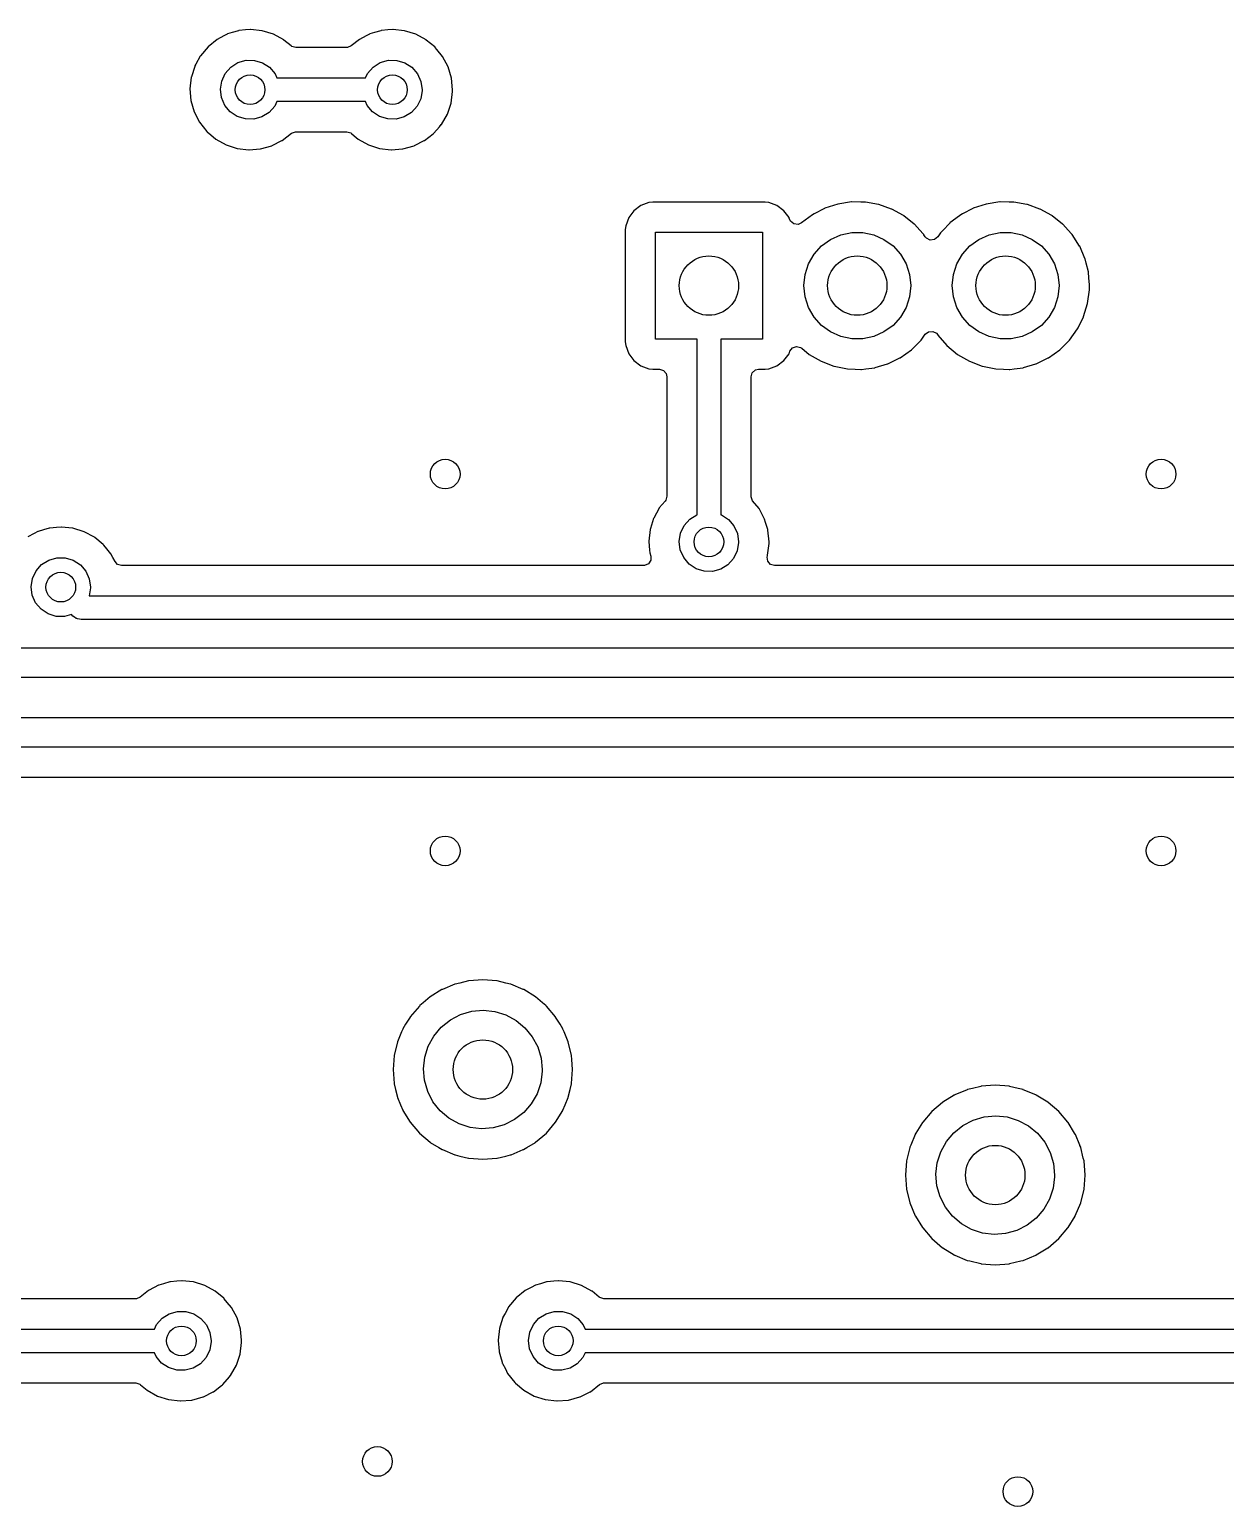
# Model space of a CAD drawing. Extents: x 41 to 172, y -238 to -26.
# Drawn here: x 92.69 to 112.84, y -112.01 to -87.12 of the extents above; entities that cross this region are included whole.
import ezdxf

# ---------------------------------------------------------------- set-up
doc = ezdxf.new("R2010")
doc.units = 0
doc.layers.add('BLACK', color=7, linetype='CONTINUOUS')

msp = doc.modelspace()

# ---------------------------------------------------------------- linework, layer by layer
at = {"layer": 'BLACK', "linetype": 'CONTINUOUS'}
for p, q in [((95.8526, -87.29), (95.6985, -87.414)), ((95.9628, -87.2324), (95.8526, -87.29)), ((96.0224, -87.2013), (95.9628, -87.2324)), ((96.0279, -87.1984), (96.0224, -87.2013)), ((96.0224, -87.2013), (96.0224, -87.2013)), ((96.1066, -87.1752), (96.0279, -87.1984)), ((96.2117, -87.1443), (96.1066, -87.1752)), ((96.2176, -87.1426), (96.2117, -87.1443)), ((96.2117, -87.1443), (96.2117, -87.1443)), ((96.2237, -87.142), (96.2176, -87.1426)), ((96.3321, -87.1322), (96.2237, -87.142)), ((96.2237, -87.142), (96.2237, -87.142)), ((96.4146, -87.1246), (96.3321, -87.1322)), ((96.4207, -87.1253), (96.4146, -87.1246)), ((96.6051, -87.1447), (96.4207, -87.1253)), ((96.4207, -87.1253), (96.4207, -87.1253)), ((96.6113, -87.1453), (96.6051, -87.1447)), ((96.6051, -87.1447), (96.6051, -87.1447)), ((96.8002, -87.2038), (96.6113, -87.1453)), ((96.9742, -87.2979), (96.8002, -87.2038)), ((96.9789, -87.3018), (96.9742, -87.2979)), ((97.0983, -87.4006), (96.9789, -87.3018)), ((96.9789, -87.3018), (96.9789, -87.3018)), ((98.2511, -87.29), (98.1122, -87.4017)), ((98.3613, -87.2324), (98.2511, -87.29)), ((98.4209, -87.2013), (98.3613, -87.2324)), ((98.4264, -87.1984), (98.4209, -87.2013)), ((98.4209, -87.2013), (98.4209, -87.2013)), ((98.5051, -87.1752), (98.4264, -87.1984)), ((98.6102, -87.1443), (98.5051, -87.1752)), ((98.6161, -87.1426), (98.6102, -87.1443)), ((98.6102, -87.1443), (98.6102, -87.1443)), ((98.6222, -87.142), (98.6161, -87.1426)), ((98.6223, -87.142), (98.6222, -87.142)), ((98.7306, -87.1322), (98.6223, -87.142)), ((98.8131, -87.1246), (98.7306, -87.1322)), ((98.8192, -87.1253), (98.8131, -87.1246)), ((99.0036, -87.1447), (98.8192, -87.1253)), ((98.8192, -87.1253), (98.8192, -87.1253)), ((99.0098, -87.1453), (99.0036, -87.1447)), ((99.0036, -87.1447), (99.0036, -87.1447)), ((99.1987, -87.2038), (99.0098, -87.1453)), ((99.3727, -87.2979), (99.1987, -87.2038)), ((99.3774, -87.3018), (99.3727, -87.2979)), ((99.5187, -87.4187), (99.3774, -87.3018)), ((99.3774, -87.3018), (99.3774, -87.3018)), ((95.5684, -87.5709), (95.494, -87.7061)), ((95.5713, -87.5655), (95.5684, -87.5709)), ((95.5684, -87.5709), (95.5684, -87.5709)), ((95.6985, -87.414), (95.5713, -87.5655)), ((97.1105, -87.4095), (97.0983, -87.4006)), ((97.1786, -87.4295), (97.1105, -87.4095)), ((98.0333, -87.4295), (97.1786, -87.4295)), ((98.0466, -87.4288), (98.0333, -87.4295)), ((98.1122, -87.4017), (98.0466, -87.4288)), ((99.5251, -87.4239), (99.5187, -87.4187)), ((99.529, -87.4287), (99.5251, -87.4239)), ((99.5556, -87.4614), (99.529, -87.4287)), ((99.529, -87.4287), (99.529, -87.4287)), ((99.6501, -87.5772), (99.5556, -87.4614)), ((99.7429, -87.7518), (99.6501, -87.5772)), ((95.4742, -87.7447), (95.4181, -87.9214)), ((95.4761, -87.7388), (95.4742, -87.7447)), ((95.4742, -87.7447), (95.4742, -87.7447)), ((95.494, -87.7061), (95.4761, -87.7388)), ((95.9896, -87.8635), (96.0834, -87.7572)), ((96.0834, -87.7572), (96.2033, -87.6816)), ((96.2033, -87.6816), (96.3396, -87.6426)), ((96.3396, -87.6426), (96.4814, -87.6435)), ((96.4814, -87.6435), (96.6172, -87.6841)), ((96.6172, -87.6841), (96.7362, -87.7612)), ((96.7362, -87.7612), (96.8287, -87.8686)), ((98.3881, -87.8635), (98.4819, -87.7572)), ((98.4819, -87.7572), (98.6018, -87.6816)), ((98.6018, -87.6816), (98.7381, -87.6426)), ((98.7381, -87.6426), (98.8799, -87.6435)), ((98.8799, -87.6435), (99.0157, -87.6841)), ((99.0157, -87.6841), (99.1347, -87.7612)), ((99.1347, -87.7612), (99.2272, -87.8686)), ((99.8001, -87.9412), (99.7429, -87.7518)), ((95.4163, -87.9273), (95.3942, -88.1239)), ((95.4181, -87.9214), (95.4163, -87.9273)), ((95.9075, -88.1319), (95.9293, -87.9918)), ((95.9293, -87.9918), (95.9896, -87.8635)), ((96.8287, -87.8686), (96.8603, -87.938)), ((96.8603, -87.938), (98.3531, -87.938)), ((98.3531, -87.938), (98.3881, -87.8635)), ((99.2272, -87.8686), (99.2859, -87.9977)), ((99.2859, -87.9977), (99.306, -88.138)), ((99.8194, -88.138), (99.8001, -87.9412)), ((95.3942, -88.1239), (95.4108, -88.3209)), ((95.4108, -88.3209), (95.4653, -88.511)), ((95.9259, -88.2725), (95.9075, -88.1319)), ((95.983, -88.4022), (95.9259, -88.2725)), ((96.8606, -88.338), (96.822, -88.4176)), ((98.3533, -88.338), (96.8606, -88.338)), ((98.3815, -88.4022), (98.3533, -88.338)), ((99.2823, -88.29), (99.2205, -88.4176)), ((99.3059, -88.1502), (99.2823, -88.29)), ((99.306, -88.138), (99.3059, -88.1502)), ((99.7942, -88.3625), (99.819, -88.1663)), ((99.819, -88.1663), (99.8192, -88.1518)), ((99.8192, -88.1518), (99.8193, -88.1415)), ((99.8193, -88.1415), (99.8194, -88.138)), ((99.8193, -88.1415), (99.8193, -88.1415)), ((95.4653, -88.511), (95.5557, -88.687)), ((96.0742, -88.5107), (95.983, -88.4022)), ((96.1922, -88.5893), (96.0742, -88.5107)), ((96.3276, -88.6316), (96.1922, -88.5893)), ((96.7269, -88.5227), (96.6061, -88.5969)), ((96.822, -88.4176), (96.7269, -88.5227)), ((98.4727, -88.5107), (98.3815, -88.4022)), ((98.5907, -88.5893), (98.4727, -88.5107)), ((98.7261, -88.6316), (98.5907, -88.5893)), ((99.1254, -88.5227), (99.0046, -88.5969)), ((99.2205, -88.4176), (99.1254, -88.5227)), ((99.6341, -88.7221), (99.7318, -88.5502)), ((99.7318, -88.5502), (99.7942, -88.3625)), ((95.5557, -88.687), (95.6785, -88.842)), ((96.4693, -88.6342), (96.3276, -88.6316)), ((96.6061, -88.5969), (96.4693, -88.6342)), ((98.8678, -88.6342), (98.7261, -88.6316)), ((99.0046, -88.5969), (98.8678, -88.6342)), ((99.5048, -88.8719), (99.5985, -88.7634)), ((99.5985, -88.7634), (99.63, -88.7268)), ((99.63, -88.7268), (99.6341, -88.7221)), ((99.63, -88.7268), (99.63, -88.7268)), ((95.6785, -88.842), (95.6832, -88.8459)), ((95.6832, -88.8459), (95.6832, -88.8459)), ((95.6832, -88.8459), (95.7478, -88.9009)), ((95.7478, -88.9009), (95.8291, -88.9701)), ((95.8291, -88.9701), (96.0018, -89.0666)), ((96.0018, -89.0666), (96.1899, -89.1277)), ((96.5835, -89.136), (96.774, -89.0828)), ((96.774, -89.0828), (96.7795, -89.08)), ((96.7795, -89.08), (96.945, -88.9964)), ((96.7795, -89.08), (96.7795, -89.08)), ((96.945, -88.9964), (96.9505, -88.9936)), ((96.945, -88.9964), (96.945, -88.9964)), ((96.9505, -88.9936), (97.1046, -88.8732)), ((97.1046, -88.8732), (97.1706, -88.847)), ((97.1706, -88.847), (97.1822, -88.8465)), ((97.1822, -88.8465), (98.036, -88.8465)), ((98.036, -88.8465), (98.1041, -88.8665)), ((98.1041, -88.8665), (98.1177, -88.8765)), ((98.1177, -88.8765), (98.1618, -88.9141)), ((98.1618, -88.9141), (98.2276, -88.9701)), ((98.2276, -88.9701), (98.4003, -89.0666)), ((98.4003, -89.0666), (98.5884, -89.1277)), ((98.982, -89.136), (99.1725, -89.0828)), ((99.1725, -89.0828), (99.178, -89.08)), ((99.178, -89.08), (99.3435, -88.9964)), ((99.178, -89.08), (99.178, -89.08)), ((99.3435, -88.9964), (99.349, -88.9936)), ((99.3435, -88.9964), (99.3435, -88.9964)), ((99.349, -88.9936), (99.4921, -88.8818)), ((99.4921, -88.8818), (99.5, -88.8757)), ((99.5, -88.8757), (99.5048, -88.8719)), ((96.1899, -89.1277), (96.3863, -89.1512)), ((96.3863, -89.1512), (96.3924, -89.1507)), ((96.3924, -89.1507), (96.5773, -89.1365)), ((96.3924, -89.1507), (96.3924, -89.1507)), ((96.5773, -89.1365), (96.5835, -89.136)), ((96.5773, -89.1365), (96.5773, -89.1365)), ((98.5884, -89.1277), (98.7848, -89.1512)), ((98.7848, -89.1512), (98.7909, -89.1507)), ((98.7909, -89.1507), (98.9758, -89.1365)), ((98.7909, -89.1507), (98.7909, -89.1507)), ((98.9758, -89.1365), (98.982, -89.136)), ((98.9758, -89.1365), (98.9758, -89.1365)), ((103.13, -90.0383), (102.993, -90.0894)), ((103.192, -90.0315), (103.13, -90.0383)), ((105.088, -90.0315), (103.192, -90.0315)), ((105.15, -90.0383), (105.088, -90.0315)), ((105.287, -90.0894), (105.15, -90.0383)), ((106.312, -90.0652), (106.092, -90.1371)), ((106.541, -90.0301), (106.312, -90.0652)), ((106.547, -90.0302), (106.541, -90.0301)), ((106.7, -90.0321), (106.547, -90.0302)), ((106.547, -90.0302), (106.547, -90.0302)), ((106.773, -90.0329), (106.7, -90.0321)), ((106.778, -90.0339), (106.773, -90.0329)), ((106.996, -90.0727), (106.778, -90.0339)), ((106.778, -90.0339), (106.778, -90.0339)), ((107.001, -90.0736), (106.996, -90.0727)), ((106.996, -90.0727), (106.996, -90.0727)), ((107.006, -90.0753), (107.001, -90.0736)), ((107.214, -90.1491), (107.006, -90.0753)), ((107.006, -90.0753), (107.006, -90.0753)), ((108.812, -90.0652), (108.592, -90.1371)), ((109.041, -90.0301), (108.812, -90.0652)), ((109.047, -90.0302), (109.041, -90.0301)), ((109.2, -90.0321), (109.047, -90.0302)), ((109.047, -90.0302), (109.047, -90.0302)), ((109.273, -90.0329), (109.2, -90.0321)), ((109.278, -90.0339), (109.273, -90.0329)), ((109.496, -90.0727), (109.278, -90.0339)), ((109.278, -90.0339), (109.278, -90.0339)), ((109.501, -90.0736), (109.496, -90.0727)), ((109.496, -90.0727), (109.496, -90.0727)), ((109.506, -90.0753), (109.501, -90.0736)), ((109.714, -90.1491), (109.506, -90.0753)), ((109.506, -90.0753), (109.506, -90.0753)), ((102.789, -90.2933), (102.738, -90.4297)), ((102.877, -90.1767), (102.789, -90.2933)), ((102.993, -90.0894), (102.877, -90.1767)), ((105.403, -90.1767), (105.287, -90.0894)), ((105.491, -90.2933), (105.403, -90.1767)), ((105.494, -90.3017), (105.491, -90.2933)), ((105.504, -90.3299), (105.494, -90.3017)), ((105.494, -90.3017), (105.494, -90.3017)), ((105.517, -90.355), (105.504, -90.3299)), ((105.883, -90.2472), (105.702, -90.3831)), ((105.887, -90.2441), (105.883, -90.2472)), ((105.883, -90.2472), (105.883, -90.2472)), ((105.914, -90.2298), (105.887, -90.2441)), ((106.088, -90.1395), (105.914, -90.2298)), ((106.092, -90.1371), (106.088, -90.1395)), ((106.088, -90.1395), (106.088, -90.1395)), ((107.214, -90.1492), (107.214, -90.1491)), ((107.219, -90.1509), (107.214, -90.1492)), ((107.224, -90.1534), (107.219, -90.1509)), ((107.418, -90.2603), (107.224, -90.1534)), ((107.224, -90.1534), (107.224, -90.1534)), ((107.422, -90.2628), (107.418, -90.2603)), ((107.418, -90.2603), (107.418, -90.2603)), ((107.426, -90.266), (107.422, -90.2628)), ((107.6, -90.4032), (107.426, -90.266)), ((107.426, -90.266), (107.426, -90.266)), ((108.383, -90.2472), (108.239, -90.355)), ((108.387, -90.2441), (108.383, -90.2472)), ((108.383, -90.2472), (108.383, -90.2472)), ((108.414, -90.2298), (108.387, -90.2441)), ((108.588, -90.1395), (108.414, -90.2298)), ((108.592, -90.1371), (108.588, -90.1395)), ((108.588, -90.1395), (108.588, -90.1395)), ((109.714, -90.1492), (109.714, -90.1491)), ((109.719, -90.1509), (109.714, -90.1492)), ((109.724, -90.1534), (109.719, -90.1509)), ((109.918, -90.2603), (109.724, -90.1534)), ((109.724, -90.1534), (109.724, -90.1534)), ((109.922, -90.2628), (109.918, -90.2603)), ((109.918, -90.2603), (109.918, -90.2603)), ((109.926, -90.266), (109.922, -90.2628)), ((110.1, -90.4032), (109.926, -90.266)), ((109.926, -90.266), (109.926, -90.266)), ((102.738, -90.4297), (102.731, -90.4919)), ((102.731, -90.4919), (102.731, -92.3881)), ((103.24, -92.34), (103.24, -90.54)), ((103.24, -90.54), (105.04, -90.54)), ((105.04, -90.54), (105.04, -92.34)), ((105.571, -90.4009), (105.517, -90.355)), ((105.642, -90.4101), (105.571, -90.4009)), ((105.701, -90.3822), (105.642, -90.4101)), ((105.702, -90.3831), (105.701, -90.3822)), ((106.362, -90.584), (106.546, -90.5449)), ((106.546, -90.5449), (106.734, -90.5449)), ((106.734, -90.5449), (106.918, -90.584)), ((107.604, -90.4064), (107.6, -90.4032)), ((107.6, -90.4032), (107.6, -90.4032)), ((107.692, -90.5033), (107.604, -90.4064)), ((107.751, -90.5676), (107.692, -90.5033)), ((107.76, -90.5777), (107.751, -90.5676)), ((107.763, -90.582), (107.76, -90.5777)), ((107.785, -90.6166), (107.763, -90.582)), ((107.763, -90.582), (107.763, -90.582)), ((108.042, -90.5506), (107.995, -90.6192)), ((108.082, -90.5087), (108.042, -90.5506)), ((108.198, -90.3869), (108.082, -90.5087)), ((108.202, -90.3831), (108.198, -90.3869)), ((108.239, -90.355), (108.202, -90.3831)), ((108.862, -90.584), (109.046, -90.5449)), ((109.046, -90.5449), (109.234, -90.5449)), ((109.234, -90.5449), (109.418, -90.584)), ((110.104, -90.4064), (110.1, -90.4032)), ((110.1, -90.4032), (110.1, -90.4032)), ((110.192, -90.5033), (110.104, -90.4064)), ((110.251, -90.5676), (110.192, -90.5033)), ((110.26, -90.5777), (110.251, -90.5676)), ((110.386, -90.7721), (110.26, -90.5777)), ((105.912, -90.911), (106.038, -90.7712)), ((106.038, -90.7712), (106.19, -90.6606)), ((106.19, -90.6606), (106.362, -90.584)), ((106.918, -90.584), (107.09, -90.6606)), ((107.09, -90.6606), (107.242, -90.7712)), ((107.242, -90.7712), (107.368, -90.911)), ((107.806, -90.6411), (107.785, -90.6166)), ((107.869, -90.6723), (107.806, -90.6411)), ((107.94, -90.6642), (107.869, -90.6723)), ((107.995, -90.6192), (107.94, -90.6642)), ((108.412, -90.911), (108.538, -90.7712)), ((108.538, -90.7712), (108.69, -90.6606)), ((108.69, -90.6606), (108.862, -90.584)), ((109.418, -90.584), (109.59, -90.6606)), ((109.59, -90.6606), (109.742, -90.7712)), ((109.742, -90.7712), (109.868, -90.911)), ((110.388, -90.7769), (110.386, -90.7721)), ((110.476, -90.9798), (110.388, -90.7769)), ((110.388, -90.7769), (110.388, -90.7769)), ((105.76, -91.2529), (105.818, -91.0739)), ((105.818, -91.0739), (105.912, -90.911)), ((107.368, -90.911), (107.462, -91.0739)), ((107.462, -91.0739), (107.52, -91.2529)), ((108.26, -91.2529), (108.318, -91.0739)), ((108.318, -91.0739), (108.412, -90.911)), ((109.868, -90.911), (109.962, -91.0739)), ((109.962, -91.0739), (110.02, -91.2529)), ((110.478, -90.9845), (110.476, -90.9798)), ((110.479, -90.9895), (110.478, -90.9845)), ((110.497, -91.0597), (110.479, -90.9895)), ((110.479, -90.9895), (110.479, -90.9895)), ((110.534, -91.2092), (110.497, -91.0597)), ((105.74, -91.44), (105.76, -91.2529)), ((107.52, -91.2529), (107.54, -91.44)), ((108.24, -91.44), (108.26, -91.2529)), ((110.02, -91.2529), (110.04, -91.44)), ((110.535, -91.2143), (110.534, -91.2092)), ((110.543, -91.3094), (110.535, -91.2143)), ((110.535, -91.2143), (110.535, -91.2143)), ((110.552, -91.4259), (110.543, -91.3094)), ((105.76, -91.6271), (105.74, -91.44)), ((107.54, -91.44), (107.52, -91.6271)), ((108.26, -91.6271), (108.24, -91.44)), ((110.04, -91.44), (110.02, -91.6271)), ((110.521, -91.7387), (110.552, -91.509)), ((110.553, -91.44), (110.552, -91.4259)), ((110.552, -91.4881), (110.553, -91.4434)), ((110.552, -91.509), (110.552, -91.4881)), ((110.553, -91.4434), (110.553, -91.44)), ((110.553, -91.4434), (110.553, -91.4434)), ((105.818, -91.8061), (105.76, -91.6271)), ((105.912, -91.969), (105.818, -91.8061)), ((107.462, -91.8061), (107.368, -91.969)), ((107.52, -91.6271), (107.462, -91.8061)), ((108.318, -91.8061), (108.26, -91.6271)), ((108.412, -91.969), (108.318, -91.8061)), ((109.962, -91.8061), (109.868, -91.969)), ((110.02, -91.6271), (109.962, -91.8061)), ((110.454, -91.9603), (110.521, -91.7387)), ((106.038, -92.1088), (105.912, -91.969)), ((107.368, -91.969), (107.242, -92.1088)), ((108.538, -92.1088), (108.412, -91.969)), ((109.868, -91.969), (109.742, -92.1088)), ((110.361, -92.1485), (110.452, -91.9649)), ((110.452, -91.9649), (110.454, -91.9603)), ((110.452, -91.9649), (110.452, -91.9649)), ((106.19, -92.2194), (106.038, -92.1088)), ((106.362, -92.296), (106.19, -92.2194)), ((106.546, -92.3351), (106.362, -92.296)), ((106.918, -92.296), (106.734, -92.3351)), ((107.09, -92.2194), (106.918, -92.296)), ((107.242, -92.1088), (107.09, -92.2194)), ((107.716, -92.356), (107.785, -92.2599)), ((107.785, -92.2599), (107.841, -92.2162)), ((107.841, -92.2162), (107.912, -92.2098)), ((107.912, -92.2098), (107.975, -92.2426)), ((107.975, -92.2426), (107.995, -92.2676)), ((107.995, -92.2676), (107.997, -92.2703)), ((107.997, -92.2703), (107.997, -92.2703)), ((107.997, -92.2703), (108, -92.2747)), ((108, -92.2747), (108.151, -92.4498)), ((108.69, -92.2194), (108.538, -92.1088)), ((108.862, -92.296), (108.69, -92.2194)), ((109.046, -92.3351), (108.862, -92.296)), ((109.418, -92.296), (109.234, -92.3351)), ((109.59, -92.2194), (109.418, -92.296)), ((109.742, -92.1088), (109.59, -92.2194)), ((110.216, -92.356), (110.351, -92.1679)), ((110.351, -92.1679), (110.361, -92.1485)), ((102.731, -92.3881), (102.738, -92.4503)), ((102.738, -92.4503), (102.789, -92.5867)), ((103.94, -92.34), (103.24, -92.34)), ((103.94, -95.3004), (103.94, -92.34)), ((105.04, -92.34), (104.34, -92.34)), ((104.34, -92.34), (104.34, -95.3012)), ((105.491, -92.5867), (105.506, -92.5465)), ((105.506, -92.5465), (105.548, -92.4897)), ((105.548, -92.4897), (105.615, -92.465)), ((105.615, -92.465), (105.684, -92.4802)), ((105.684, -92.4802), (105.704, -92.4938)), ((105.704, -92.4938), (105.829, -92.5977)), ((106.734, -92.3351), (106.546, -92.3351)), ((107.364, -92.654), (107.552, -92.5195)), ((107.552, -92.5195), (107.716, -92.356)), ((108.151, -92.4498), (108.329, -92.5977)), ((109.234, -92.3351), (109.046, -92.3351)), ((109.864, -92.654), (110.052, -92.5195)), ((110.052, -92.5195), (110.216, -92.356)), ((102.789, -92.5867), (102.877, -92.7033)), ((102.877, -92.7033), (102.993, -92.7906)), ((102.993, -92.7906), (103.13, -92.8417)), ((105.15, -92.8417), (105.287, -92.7906)), ((105.287, -92.7906), (105.403, -92.7033)), ((105.403, -92.7033), (105.491, -92.5867)), ((105.829, -92.5977), (106.029, -92.7146)), ((106.029, -92.7146), (106.246, -92.7972)), ((106.246, -92.7972), (106.251, -92.7982)), ((106.251, -92.7982), (106.251, -92.7982)), ((106.251, -92.7982), (106.304, -92.809)), ((106.304, -92.809), (106.473, -92.8434)), ((106.783, -92.8417), (106.934, -92.8224)), ((106.934, -92.8224), (106.939, -92.821)), ((106.939, -92.821), (107.151, -92.7574)), ((106.939, -92.821), (106.939, -92.821)), ((107.151, -92.7574), (107.156, -92.7559)), ((107.156, -92.7559), (107.236, -92.7164)), ((107.236, -92.7164), (107.359, -92.6563)), ((107.359, -92.6563), (107.364, -92.654)), ((107.359, -92.6563), (107.359, -92.6563)), ((108.329, -92.5977), (108.529, -92.7146)), ((108.529, -92.7146), (108.746, -92.7972)), ((108.746, -92.7972), (108.751, -92.7982)), ((108.751, -92.7982), (108.751, -92.7982)), ((108.751, -92.7982), (108.804, -92.809)), ((108.804, -92.809), (108.973, -92.8434)), ((109.283, -92.8417), (109.434, -92.8224)), ((109.434, -92.8224), (109.439, -92.821)), ((109.439, -92.821), (109.651, -92.7574)), ((109.439, -92.821), (109.439, -92.821)), ((109.651, -92.7574), (109.656, -92.7559)), ((109.656, -92.7559), (109.736, -92.7164)), ((109.736, -92.7164), (109.859, -92.6563)), ((109.859, -92.6563), (109.864, -92.654)), ((109.859, -92.6563), (109.859, -92.6563)), ((103.13, -92.8417), (103.192, -92.8485)), ((103.192, -92.8485), (103.305, -92.8485)), ((103.305, -92.8485), (103.374, -92.8685)), ((103.374, -92.8685), (103.42, -92.9222)), ((103.42, -92.9222), (103.431, -92.9745)), ((103.431, -92.9745), (103.431, -94.9875)), ((104.849, -92.9745), (104.869, -92.9064)), ((104.849, -94.9861), (104.849, -92.9745)), ((104.869, -92.9064), (104.922, -92.8599)), ((104.922, -92.8599), (104.974, -92.8485)), ((104.974, -92.8485), (105.088, -92.8485)), ((105.088, -92.8485), (105.15, -92.8417)), ((106.473, -92.8434), (106.602, -92.8481)), ((106.602, -92.8481), (106.699, -92.8517)), ((106.699, -92.8517), (106.699, -92.8517)), ((106.699, -92.8517), (106.704, -92.8519)), ((106.704, -92.8519), (106.709, -92.8512)), ((106.709, -92.8512), (106.783, -92.8417)), ((106.709, -92.8512), (106.709, -92.8512)), ((108.973, -92.8434), (109.102, -92.8481)), ((109.102, -92.8481), (109.199, -92.8517)), ((109.199, -92.8517), (109.199, -92.8517)), ((109.199, -92.8517), (109.204, -92.8519)), ((109.204, -92.8519), (109.209, -92.8512)), ((109.209, -92.8512), (109.283, -92.8417)), ((109.209, -92.8512), (109.209, -92.8512)), ((103.411, -95.0556), (103.402, -95.0685)), ((103.431, -94.9875), (103.411, -95.0556)), ((104.849, -95.0003), (104.849, -94.9861)), ((104.877, -95.0658), (104.849, -95.0003)), ((103.255, -95.2751), (103.209, -95.3588)), ((103.301, -95.1909), (103.255, -95.2751)), ((103.304, -95.1855), (103.301, -95.1909)), ((103.301, -95.1909), (103.301, -95.1909)), ((103.402, -95.0685), (103.304, -95.1855)), ((103.816, -95.3772), (103.936, -95.3016)), ((103.936, -95.3016), (103.94, -95.3004)), ((104.34, -95.3012), (104.35, -95.3041)), ((104.35, -95.3041), (104.469, -95.3812)), ((104.984, -95.1972), (104.877, -95.0658)), ((105.077, -95.3718), (104.984, -95.1972)), ((92.9238, -95.5553), (92.8384, -95.5804)), ((93.0222, -95.5263), (92.9238, -95.5553)), ((93.0281, -95.5246), (93.0222, -95.5263)), ((93.0222, -95.5263), (93.0222, -95.5263)), ((93.0342, -95.524), (93.0281, -95.5246)), ((93.0343, -95.524), (93.0342, -95.524)), ((93.1426, -95.5142), (93.0343, -95.524)), ((93.2251, -95.5066), (93.1426, -95.5142)), ((93.2312, -95.5073), (93.2251, -95.5066)), ((93.4156, -95.5267), (93.2312, -95.5073)), ((93.2312, -95.5073), (93.2312, -95.5073)), ((93.4218, -95.5273), (93.4156, -95.5267)), ((93.4156, -95.5267), (93.4156, -95.5267)), ((93.6107, -95.5858), (93.4218, -95.5273)), ((103.149, -95.5473), (103.127, -95.7439)), ((103.155, -95.5291), (103.149, -95.5473)), ((103.207, -95.3647), (103.155, -95.5291)), ((103.209, -95.3588), (103.207, -95.3647)), ((103.207, -95.3647), (103.207, -95.3647)), ((103.662, -95.6118), (103.722, -95.4835)), ((103.722, -95.4835), (103.816, -95.3772)), ((104.469, -95.3812), (104.561, -95.4886)), ((104.561, -95.4886), (104.62, -95.6177)), ((105.095, -95.4329), (105.077, -95.3718)), ((105.13, -95.548), (105.095, -95.4329)), ((105.134, -95.5612), (105.13, -95.548)), ((92.7682, -95.6171), (92.6631, -95.672)), ((92.8329, -95.5833), (92.7682, -95.6171)), ((92.8384, -95.5804), (92.8329, -95.5833)), ((92.8329, -95.5833), (92.8329, -95.5833)), ((93.7847, -95.6799), (93.6107, -95.5858)), ((93.7894, -95.6838), (93.7847, -95.6799)), ((93.9318, -95.8016), (93.7894, -95.6838)), ((93.7894, -95.6838), (93.7894, -95.6838)), ((93.9371, -95.8059), (93.9318, -95.8016)), ((93.941, -95.8107), (93.9371, -95.8059)), ((103.127, -95.7439), (103.127, -95.75)), ((103.127, -95.75), (103.14, -95.8975)), ((103.64, -95.7519), (103.662, -95.6118)), ((103.658, -95.8925), (103.64, -95.7519)), ((104.64, -95.7702), (104.616, -95.91)), ((104.62, -95.6177), (104.64, -95.758)), ((104.64, -95.758), (104.64, -95.7702)), ((105.128, -95.9825), (105.153, -95.7863)), ((105.153, -95.758), (105.134, -95.5612)), ((105.153, -95.7863), (105.153, -95.758)), ((93.0138, -96.0636), (93.1501, -96.0246)), ((93.1501, -96.0246), (93.2919, -96.0255)), ((93.2919, -96.0255), (93.4277, -96.0661)), ((93.9917, -95.8729), (93.941, -95.8107)), ((93.941, -95.8107), (93.941, -95.8107)), ((94.0621, -95.9592), (93.9917, -95.8729)), ((94.0935, -96.0183), (94.0621, -95.9592)), ((94.1317, -96.0902), (94.0935, -96.0183)), ((103.14, -95.8975), (103.143, -95.9409)), ((103.143, -95.9409), (103.159, -95.9963)), ((103.159, -95.9963), (103.159, -96.0673)), ((103.716, -96.0222), (103.658, -95.8925)), ((103.807, -96.1307), (103.716, -96.0222)), ((104.555, -96.0376), (104.459, -96.1427)), ((104.616, -95.91), (104.555, -96.0376)), ((105.12, -96.0131), (105.125, -95.9912)), ((105.13, -96.0833), (105.12, -96.0131)), ((105.125, -95.9912), (105.126, -95.9884)), ((105.126, -95.9884), (105.128, -95.9825)), ((92.7398, -96.3738), (92.8001, -96.2455)), ((92.8001, -96.2455), (92.8939, -96.1392)), ((92.8939, -96.1392), (93.0138, -96.0636)), ((93.4277, -96.0661), (93.5467, -96.1432)), ((93.5467, -96.1432), (93.6392, -96.2506)), ((93.6392, -96.2506), (93.6979, -96.3797)), ((94.1748, -96.137), (94.1317, -96.0902)), ((94.2429, -96.157), (94.1748, -96.137)), ((103.038, -96.157), (94.2429, -96.157)), ((103.055, -96.1558), (103.038, -96.157)), ((103.12, -96.1267), (103.055, -96.1558)), ((103.159, -96.0673), (103.12, -96.1267)), ((103.925, -96.2093), (103.807, -96.1307)), ((104.06, -96.2516), (103.925, -96.2093)), ((104.202, -96.2542), (104.06, -96.2516)), ((104.339, -96.2169), (104.202, -96.2542)), ((104.459, -96.1427), (104.339, -96.2169)), ((105.177, -96.137), (105.13, -96.0833)), ((105.245, -96.157), (105.177, -96.137)), ((117.535, -96.157), (105.245, -96.157)), ((92.718, -96.5139), (92.7398, -96.3738)), ((92.7364, -96.6545), (92.718, -96.5139)), ((93.7179, -96.5322), (93.6954, -96.6655)), ((93.6979, -96.3797), (93.718, -96.52)), ((93.718, -96.52), (93.7179, -96.5322)), ((92.7935, -96.7842), (92.7364, -96.6545)), ((92.8847, -96.8927), (92.7935, -96.7842)), ((93.6954, -96.6655), (167.476, -96.6655)), ((93.0027, -96.9713), (92.8847, -96.8927)), ((93.1381, -97.0136), (93.0027, -96.9713)), ((93.2798, -97.0162), (93.1381, -97.0136)), ((93.3989, -96.9837), (93.2798, -97.0162)), ((93.4221, -97.0069), (93.3989, -96.9837)), ((93.4504, -97.0247), (93.4221, -97.0069)), ((93.4765, -97.0456), (93.4504, -97.0247)), ((93.4877, -97.0481), (93.4765, -97.0456)), ((93.4974, -97.0543), (93.4877, -97.0481)), ((93.5306, -97.058), (93.4974, -97.0543)), ((93.5632, -97.0655), (93.5306, -97.058)), ((167.393, -97.0655), (93.5632, -97.0655)), ((82.9803, -97.54), (127.88, -97.54)), ((127.609, -98.04), (82.8768, -98.04)), ((82.8111, -98.7136), (130.831, -98.7136)), ((131.037, -99.2136), (82.7076, -99.2136)), ((82.7205, -99.7221), (130.859, -99.7221)), ((99.8578, -103.211), (99.6476, -103.298)), ((99.8624, -103.209), (99.8578, -103.211)), ((99.8578, -103.211), (99.8578, -103.211)), ((99.9426, -103.19), (99.8624, -103.209)), ((100.088, -103.155), (99.9426, -103.19)), ((100.093, -103.153), (100.088, -103.155)), ((100.088, -103.155), (100.088, -103.155)), ((100.33, -103.135), (100.093, -103.153)), ((100.567, -103.153), (100.33, -103.135)), ((100.572, -103.155), (100.567, -103.153)), ((100.717, -103.19), (100.572, -103.155)), ((100.572, -103.155), (100.572, -103.155)), ((100.798, -103.209), (100.717, -103.19)), ((100.802, -103.211), (100.798, -103.209)), ((101.012, -103.298), (100.802, -103.211)), ((100.802, -103.211), (100.802, -103.211)), ((99.3254, -103.522), (99.2687, -103.571)), ((99.4406, -103.424), (99.3254, -103.522)), ((99.4448, -103.421), (99.4406, -103.424)), ((99.6388, -103.302), (99.4448, -103.421)), ((99.4448, -103.421), (99.4448, -103.421)), ((99.643, -103.3), (99.6388, -103.302)), ((99.6476, -103.298), (99.643, -103.3)), ((99.6476, -103.298), (99.6476, -103.298)), ((101.017, -103.3), (101.012, -103.298)), ((101.012, -103.298), (101.012, -103.298)), ((101.021, -103.302), (101.017, -103.3)), ((101.215, -103.421), (101.021, -103.302)), ((101.219, -103.424), (101.215, -103.421)), ((101.215, -103.421), (101.215, -103.421)), ((101.335, -103.522), (101.219, -103.424)), ((101.391, -103.571), (101.335, -103.522)), ((99.1032, -103.763), (99.0284, -103.885)), ((99.1058, -103.759), (99.1032, -103.763)), ((99.1032, -103.763), (99.1032, -103.763)), ((99.26, -103.578), (99.1058, -103.759)), ((99.2687, -103.571), (99.26, -103.578)), ((99.7824, -103.811), (99.9554, -103.721)), ((99.9554, -103.721), (100.143, -103.666)), ((100.143, -103.666), (100.337, -103.648)), ((100.337, -103.648), (100.531, -103.668)), ((100.531, -103.668), (100.718, -103.726)), ((100.718, -103.726), (100.889, -103.819)), ((101.4, -103.578), (101.391, -103.571)), ((101.554, -103.759), (101.4, -103.578)), ((101.557, -103.763), (101.554, -103.759)), ((101.632, -103.885), (101.557, -103.763)), ((101.557, -103.763), (101.557, -103.763)), ((98.9601, -104.013), (98.8909, -104.18)), ((98.9799, -103.966), (98.9601, -104.013)), ((98.9818, -103.961), (98.9799, -103.966)), ((98.9799, -103.966), (98.9799, -103.966)), ((99.0284, -103.885), (98.9818, -103.961)), ((99.5049, -104.083), (99.6303, -103.934)), ((99.6303, -103.934), (99.7824, -103.811)), ((100.889, -103.819), (101.04, -103.943)), ((101.04, -103.943), (101.163, -104.095)), ((101.678, -103.961), (101.632, -103.885)), ((101.68, -103.966), (101.678, -103.961)), ((101.7, -104.013), (101.68, -103.966)), ((101.68, -103.966), (101.68, -103.966)), ((101.769, -104.18), (101.7, -104.013)), ((98.8909, -104.18), (98.8355, -104.411)), ((99.3519, -104.44), (99.4109, -104.254)), ((99.4109, -104.254), (99.5049, -104.083)), ((101.163, -104.095), (101.255, -104.267)), ((101.255, -104.267), (101.311, -104.454)), ((101.825, -104.411), (101.769, -104.18)), ((98.8355, -104.411), (98.8168, -104.648)), ((99.3301, -104.634), (99.3519, -104.44)), ((101.311, -104.454), (101.33, -104.648)), ((101.83, -104.479), (101.825, -104.411)), ((101.843, -104.648), (101.83, -104.479)), ((98.8168, -104.648), (98.8355, -104.885)), ((99.3464, -104.829), (99.3301, -104.634)), ((101.33, -104.676), (101.305, -104.87)), ((101.33, -104.648), (101.33, -104.676)), ((101.825, -104.885), (101.843, -104.648)), ((98.8355, -104.885), (98.8366, -104.89)), ((98.8366, -104.89), (98.8366, -104.89)), ((98.8366, -104.89), (98.86, -104.987)), ((98.86, -104.987), (98.8909, -105.116)), ((99.4002, -105.016), (99.3464, -104.829)), ((99.4894, -105.19), (99.4002, -105.016)), ((101.305, -104.87), (101.244, -105.055)), ((101.769, -105.116), (101.8, -104.987)), ((101.8, -104.987), (101.823, -104.89)), ((101.823, -104.89), (101.825, -104.885)), ((101.823, -104.89), (101.823, -104.89)), ((108.494, -104.989), (108.284, -105.076)), ((108.498, -104.987), (108.494, -104.989)), ((108.494, -104.989), (108.494, -104.989)), ((108.579, -104.968), (108.498, -104.987)), ((108.724, -104.933), (108.579, -104.968)), ((108.729, -104.931), (108.724, -104.933)), ((108.724, -104.933), (108.724, -104.933)), ((108.966, -104.913), (108.729, -104.931)), ((109.203, -104.931), (108.966, -104.913)), ((109.208, -104.933), (109.203, -104.931)), ((109.353, -104.968), (109.208, -104.933)), ((109.208, -104.933), (109.208, -104.933)), ((109.434, -104.987), (109.353, -104.968)), ((109.438, -104.989), (109.434, -104.987)), ((109.648, -105.076), (109.438, -104.989)), ((109.438, -104.989), (109.438, -104.989)), ((98.8909, -105.116), (98.8928, -105.12)), ((98.8928, -105.12), (98.8928, -105.12)), ((98.8928, -105.12), (98.9429, -105.241)), ((98.9429, -105.241), (98.9818, -105.335)), ((99.6107, -105.343), (99.4894, -105.19)), ((101.147, -105.224), (101.02, -105.372)), ((101.244, -105.055), (101.147, -105.224)), ((101.678, -105.335), (101.717, -105.241)), ((101.717, -105.241), (101.767, -105.12)), ((101.767, -105.12), (101.769, -105.116)), ((101.767, -105.12), (101.767, -105.12)), ((108.077, -105.202), (107.896, -105.356)), ((108.081, -105.199), (108.077, -105.202)), ((108.275, -105.08), (108.081, -105.199)), ((108.081, -105.199), (108.081, -105.199)), ((108.279, -105.078), (108.275, -105.08)), ((108.284, -105.076), (108.279, -105.078)), ((108.284, -105.076), (108.284, -105.076)), ((109.653, -105.078), (109.648, -105.076)), ((109.648, -105.076), (109.648, -105.076)), ((109.657, -105.08), (109.653, -105.078)), ((109.851, -105.199), (109.657, -105.08)), ((109.855, -105.202), (109.851, -105.199)), ((109.851, -105.199), (109.851, -105.199)), ((110.036, -105.356), (109.855, -105.202)), ((98.9818, -105.335), (98.9843, -105.339)), ((98.9843, -105.339), (99.1032, -105.533)), ((99.7593, -105.469), (99.6107, -105.343)), ((99.9297, -105.564), (99.7593, -105.469)), ((100.866, -105.492), (100.692, -105.58)), ((101.02, -105.372), (100.866, -105.492)), ((101.557, -105.533), (101.676, -105.339)), ((101.676, -105.339), (101.678, -105.335)), ((107.896, -105.356), (107.742, -105.537)), ((108.418, -105.589), (108.591, -105.499)), ((108.591, -105.499), (108.779, -105.444)), ((108.779, -105.444), (108.973, -105.426)), ((108.973, -105.426), (109.167, -105.446)), ((109.167, -105.446), (109.354, -105.504)), ((109.354, -105.504), (109.525, -105.597)), ((110.19, -105.537), (110.036, -105.356)), ((99.1032, -105.533), (99.1032, -105.533)), ((99.1032, -105.533), (99.1058, -105.537)), ((99.1058, -105.537), (99.26, -105.718)), ((99.26, -105.718), (99.4406, -105.872)), ((100.115, -105.625), (99.9297, -105.564)), ((100.309, -105.648), (100.115, -105.625)), ((100.504, -105.633), (100.309, -105.648)), ((100.692, -105.58), (100.504, -105.633)), ((101.219, -105.872), (101.4, -105.718)), ((101.4, -105.718), (101.554, -105.537)), ((101.554, -105.537), (101.557, -105.533)), ((101.557, -105.533), (101.557, -105.533)), ((107.616, -105.744), (107.543, -105.921)), ((107.618, -105.739), (107.616, -105.744)), ((107.616, -105.744), (107.616, -105.744)), ((107.629, -105.721), (107.618, -105.739)), ((107.739, -105.541), (107.629, -105.721)), ((107.742, -105.537), (107.739, -105.541)), ((107.739, -105.541), (107.739, -105.541)), ((108.141, -105.861), (108.266, -105.712)), ((108.266, -105.712), (108.418, -105.589)), ((109.525, -105.597), (109.676, -105.721)), ((109.676, -105.721), (109.799, -105.873)), ((110.193, -105.541), (110.19, -105.537)), ((110.303, -105.721), (110.193, -105.541)), ((110.193, -105.541), (110.193, -105.541)), ((110.314, -105.739), (110.303, -105.721)), ((110.316, -105.744), (110.314, -105.739)), ((110.389, -105.921), (110.316, -105.744)), ((110.316, -105.744), (110.316, -105.744)), ((99.4406, -105.872), (99.4448, -105.875)), ((99.4448, -105.875), (99.4448, -105.875)), ((99.4448, -105.875), (99.5891, -105.963)), ((99.5891, -105.963), (99.643, -105.996)), ((99.643, -105.996), (99.6476, -105.998)), ((99.6476, -105.998), (99.6476, -105.998)), ((99.6476, -105.998), (99.8553, -106.084)), ((100.805, -106.084), (101.012, -105.998)), ((101.012, -105.998), (101.017, -105.996)), ((101.012, -105.998), (101.012, -105.998)), ((101.017, -105.996), (101.071, -105.963)), ((101.071, -105.963), (101.215, -105.875)), ((101.215, -105.875), (101.219, -105.872)), ((101.215, -105.875), (101.215, -105.875)), ((107.526, -105.963), (107.483, -106.143)), ((107.527, -105.958), (107.526, -105.963)), ((107.543, -105.921), (107.527, -105.958)), ((108.047, -106.032), (108.141, -105.861)), ((109.799, -105.873), (109.891, -106.045)), ((110.393, -105.929), (110.389, -105.921)), ((110.405, -105.958), (110.393, -105.929)), ((110.406, -105.963), (110.405, -105.958)), ((110.449, -106.143), (110.406, -105.963)), ((99.8553, -106.084), (99.8624, -106.087)), ((99.8624, -106.087), (99.9426, -106.106)), ((99.9426, -106.106), (100.088, -106.141)), ((100.088, -106.141), (100.088, -106.141)), ((100.088, -106.141), (100.093, -106.143)), ((100.093, -106.143), (100.33, -106.161)), ((100.33, -106.161), (100.567, -106.143)), ((100.567, -106.143), (100.572, -106.141)), ((100.572, -106.141), (100.717, -106.106)), ((100.572, -106.141), (100.572, -106.141)), ((100.717, -106.106), (100.798, -106.087)), ((100.798, -106.087), (100.805, -106.084)), ((107.471, -106.189), (107.453, -106.426)), ((107.483, -106.143), (107.471, -106.189)), ((107.966, -106.412), (107.988, -106.218)), ((107.988, -106.218), (108.047, -106.032)), ((109.891, -106.045), (109.947, -106.232)), ((109.947, -106.232), (109.966, -106.426)), ((110.461, -106.189), (110.449, -106.143)), ((110.479, -106.426), (110.461, -106.189)), ((107.453, -106.426), (107.471, -106.663)), ((107.982, -106.607), (107.966, -106.412)), ((109.966, -106.454), (109.941, -106.648)), ((109.966, -106.426), (109.966, -106.454)), ((110.461, -106.663), (110.479, -106.426)), ((107.471, -106.663), (107.527, -106.894)), ((108.036, -106.794), (107.982, -106.607)), ((109.941, -106.648), (109.88, -106.833)), ((110.405, -106.894), (110.461, -106.663)), ((107.527, -106.894), (107.618, -107.113)), ((108.125, -106.968), (108.036, -106.794)), ((108.247, -107.121), (108.125, -106.968)), ((109.783, -107.002), (109.656, -107.15)), ((109.88, -106.833), (109.783, -107.002)), ((110.314, -107.113), (110.405, -106.894)), ((107.618, -107.113), (107.62, -107.117)), ((107.62, -107.117), (107.739, -107.311)), ((108.395, -107.247), (108.247, -107.121)), ((108.566, -107.342), (108.395, -107.247)), ((109.656, -107.15), (109.502, -107.27)), ((110.193, -107.311), (110.312, -107.117)), ((110.312, -107.117), (110.314, -107.113)), ((107.739, -107.311), (107.739, -107.311)), ((107.739, -107.311), (107.742, -107.315)), ((107.742, -107.315), (107.896, -107.496)), ((107.896, -107.496), (108.077, -107.65)), ((108.751, -107.403), (108.566, -107.342)), ((108.945, -107.426), (108.751, -107.403)), ((109.14, -107.411), (108.945, -107.426)), ((109.328, -107.358), (109.14, -107.411)), ((109.502, -107.27), (109.328, -107.358)), ((109.855, -107.65), (110.036, -107.496)), ((110.036, -107.496), (110.19, -107.315)), ((110.19, -107.315), (110.193, -107.311)), ((110.193, -107.311), (110.193, -107.311)), ((108.077, -107.65), (108.081, -107.653)), ((108.081, -107.653), (108.081, -107.653)), ((108.081, -107.653), (108.275, -107.772)), ((109.657, -107.772), (109.851, -107.653)), ((109.851, -107.653), (109.855, -107.65)), ((109.851, -107.653), (109.851, -107.653)), ((108.275, -107.772), (108.279, -107.774)), ((108.279, -107.774), (108.284, -107.776)), ((108.284, -107.776), (108.284, -107.776)), ((108.284, -107.776), (108.494, -107.863)), ((108.494, -107.863), (108.498, -107.865)), ((108.498, -107.865), (108.537, -107.874)), ((108.537, -107.874), (108.724, -107.919)), ((108.724, -107.919), (108.724, -107.919)), ((108.724, -107.919), (108.729, -107.921)), ((108.729, -107.921), (108.966, -107.939)), ((108.966, -107.939), (109.203, -107.921)), ((109.203, -107.921), (109.208, -107.919)), ((109.208, -107.919), (109.395, -107.874)), ((109.208, -107.919), (109.208, -107.919)), ((109.395, -107.874), (109.434, -107.865)), ((109.434, -107.865), (109.438, -107.863)), ((109.438, -107.863), (109.648, -107.776)), ((109.648, -107.776), (109.653, -107.774)), ((109.648, -107.776), (109.648, -107.776)), ((109.653, -107.774), (109.657, -107.772)), ((95.0542, -108.226), (94.9491, -108.257)), ((95.0601, -108.225), (95.0542, -108.226)), ((95.0542, -108.226), (95.0542, -108.226)), ((95.0662, -108.224), (95.0601, -108.225)), ((95.0663, -108.224), (95.0662, -108.224)), ((95.1746, -108.214), (95.0663, -108.224)), ((95.2571, -108.207), (95.1746, -108.214)), ((95.2632, -108.207), (95.2571, -108.207)), ((95.4476, -108.227), (95.2632, -108.207)), ((95.2632, -108.207), (95.2632, -108.207)), ((95.4538, -108.227), (95.4476, -108.227)), ((95.4476, -108.227), (95.4476, -108.227)), ((95.6427, -108.286), (95.4538, -108.227)), ((101.404, -108.226), (101.299, -108.257)), ((101.41, -108.225), (101.404, -108.226)), ((101.404, -108.226), (101.404, -108.226)), ((101.416, -108.224), (101.41, -108.225)), ((101.525, -108.214), (101.416, -108.224)), ((101.416, -108.224), (101.416, -108.224)), ((101.607, -108.207), (101.525, -108.214)), ((101.613, -108.207), (101.607, -108.207)), ((101.798, -108.227), (101.613, -108.207)), ((101.613, -108.207), (101.613, -108.207)), ((101.804, -108.227), (101.798, -108.227)), ((101.798, -108.227), (101.798, -108.227)), ((101.993, -108.286), (101.804, -108.227)), ((94.5562, -108.484), (94.4906, -108.511)), ((94.6951, -108.372), (94.5562, -108.484)), ((94.7929, -108.321), (94.6951, -108.372)), ((94.8649, -108.283), (94.7929, -108.321)), ((94.8704, -108.28), (94.8649, -108.283)), ((94.8649, -108.283), (94.8649, -108.283)), ((94.9491, -108.257), (94.8704, -108.28)), ((95.8167, -108.38), (95.6427, -108.286)), ((95.8214, -108.384), (95.8167, -108.38)), ((95.9627, -108.501), (95.8214, -108.384)), ((95.8214, -108.384), (95.8214, -108.384)), ((100.891, -108.496), (100.764, -108.647)), ((101.045, -108.372), (100.891, -108.496)), ((101.143, -108.321), (101.045, -108.372)), ((101.215, -108.283), (101.143, -108.321)), ((101.22, -108.28), (101.215, -108.283)), ((101.215, -108.283), (101.215, -108.283)), ((101.299, -108.257), (101.22, -108.28)), ((102.167, -108.38), (101.993, -108.286)), ((102.171, -108.384), (102.167, -108.38)), ((102.291, -108.483), (102.171, -108.384)), ((102.171, -108.384), (102.171, -108.384)), ((102.303, -108.491), (102.291, -108.483)), ((102.371, -108.511), (102.303, -108.491)), ((94.4773, -108.511), (82.9737, -108.511)), ((94.4906, -108.511), (94.4773, -108.511)), ((95.0458, -108.764), (95.1821, -108.725)), ((95.1821, -108.725), (95.3239, -108.725)), ((95.3239, -108.725), (95.4597, -108.766)), ((95.9691, -108.506), (95.9627, -108.501)), ((95.973, -108.511), (95.9691, -108.506)), ((96.0237, -108.573), (95.973, -108.511)), ((95.973, -108.511), (95.973, -108.511)), ((96.0941, -108.659), (96.0237, -108.573)), ((96.1869, -108.834), (96.0941, -108.659)), ((100.761, -108.653), (100.704, -108.757)), ((100.764, -108.647), (100.761, -108.653)), ((100.761, -108.653), (100.761, -108.653)), ((101.396, -108.764), (101.532, -108.725)), ((101.532, -108.725), (101.674, -108.725)), ((101.674, -108.725), (101.81, -108.766)), ((127.971, -108.511), (102.371, -108.511)), ((94.7971, -109.02), (94.8321, -108.945)), ((94.8321, -108.945), (94.9259, -108.839)), ((94.9259, -108.839), (95.0458, -108.764)), ((95.4597, -108.766), (95.5787, -108.843)), ((95.5787, -108.843), (95.6712, -108.951)), ((95.6712, -108.951), (95.7299, -109.08)), ((96.2441, -109.023), (96.1869, -108.834)), ((100.62, -108.973), (100.609, -109.009)), ((100.667, -108.827), (100.62, -108.973)), ((100.669, -108.821), (100.667, -108.827)), ((100.667, -108.827), (100.667, -108.827)), ((100.704, -108.757), (100.669, -108.821)), ((101.122, -109.074), (101.182, -108.945)), ((101.182, -108.945), (101.276, -108.839)), ((101.276, -108.839), (101.396, -108.764)), ((101.81, -108.766), (101.929, -108.843)), ((101.929, -108.843), (102.021, -108.951)), ((102.021, -108.951), (102.053, -109.02)), ((82.5125, -109.02), (94.7971, -109.02)), ((95.7499, -109.232), (95.7263, -109.372)), ((95.7299, -109.08), (95.75, -109.22)), ((95.75, -109.22), (95.7499, -109.232)), ((96.262, -109.206), (96.2441, -109.023)), ((96.2634, -109.22), (96.262, -109.206)), ((96.263, -109.248), (96.2634, -109.22)), ((100.609, -109.009), (100.587, -109.206)), ((100.587, -109.206), (100.587, -109.212)), ((100.587, -109.212), (100.603, -109.396)), ((101.1, -109.214), (101.122, -109.074)), ((101.118, -109.354), (101.1, -109.214)), ((102.053, -109.02), (128.432, -109.02)), ((94.7973, -109.42), (82.5125, -109.42)), ((94.8255, -109.484), (94.7973, -109.42)), ((94.9167, -109.593), (94.8255, -109.484)), ((95.7263, -109.372), (95.6645, -109.5)), ((96.1758, -109.632), (96.2382, -109.445)), ((96.2382, -109.445), (96.263, -109.248)), ((100.603, -109.396), (100.603, -109.403)), ((100.603, -109.403), (100.626, -109.482)), ((100.626, -109.482), (100.653, -109.576)), ((101.176, -109.484), (101.118, -109.354)), ((101.267, -109.593), (101.176, -109.484)), ((102.053, -109.42), (102.015, -109.5)), ((128.432, -109.42), (102.053, -109.42)), ((95.0347, -109.671), (94.9167, -109.593)), ((95.1701, -109.714), (95.0347, -109.671)), ((95.3118, -109.716), (95.1701, -109.714)), ((95.4486, -109.679), (95.3118, -109.716)), ((95.5694, -109.605), (95.4486, -109.679)), ((95.6645, -109.5), (95.5694, -109.605)), ((96.0781, -109.804), (96.1758, -109.632)), ((100.653, -109.576), (100.658, -109.593)), ((100.658, -109.593), (100.661, -109.599)), ((100.661, -109.599), (100.709, -109.692)), ((100.709, -109.692), (100.748, -109.769)), ((101.385, -109.671), (101.267, -109.593)), ((101.52, -109.714), (101.385, -109.671)), ((101.662, -109.716), (101.52, -109.714)), ((101.799, -109.679), (101.662, -109.716)), ((101.919, -109.605), (101.799, -109.679)), ((102.015, -109.5), (101.919, -109.605)), ((82.9711, -109.928), (94.48, -109.928)), ((94.48, -109.928), (94.5481, -109.949)), ((94.5481, -109.949), (94.5617, -109.959)), ((94.5617, -109.959), (94.6716, -110.052)), ((95.793, -110.076), (95.9241, -109.973)), ((95.9241, -109.973), (95.944, -109.958)), ((95.944, -109.958), (95.9488, -109.954)), ((95.9488, -109.954), (96.058, -109.827)), ((96.058, -109.827), (96.074, -109.809)), ((96.074, -109.809), (96.0781, -109.804)), ((96.074, -109.809), (96.074, -109.809)), ((100.748, -109.769), (100.871, -109.924)), ((100.871, -109.924), (100.876, -109.928)), ((100.876, -109.928), (100.876, -109.928)), ((100.876, -109.928), (100.881, -109.933)), ((100.881, -109.933), (101.022, -110.052)), ((102.143, -110.076), (102.297, -109.955)), ((102.297, -109.955), (102.363, -109.929)), ((102.363, -109.929), (102.375, -109.928)), ((102.375, -109.928), (127.974, -109.928)), ((94.6716, -110.052), (94.8443, -110.149)), ((94.8443, -110.149), (95.0324, -110.21)), ((95.0324, -110.21), (95.2288, -110.233)), ((95.2288, -110.233), (95.2349, -110.233)), ((95.2349, -110.233), (95.4198, -110.218)), ((95.2349, -110.233), (95.2349, -110.233)), ((95.4198, -110.218), (95.4198, -110.218)), ((95.4198, -110.218), (95.426, -110.218)), ((95.426, -110.218), (95.6165, -110.165)), ((95.6165, -110.165), (95.622, -110.162)), ((95.622, -110.162), (95.7875, -110.078)), ((95.622, -110.162), (95.622, -110.162)), ((95.7875, -110.078), (95.793, -110.076)), ((95.7875, -110.078), (95.7875, -110.078)), ((101.022, -110.052), (101.194, -110.149)), ((101.194, -110.149), (101.382, -110.21)), ((101.382, -110.21), (101.579, -110.233)), ((101.579, -110.233), (101.585, -110.233)), ((101.585, -110.233), (101.77, -110.218)), ((101.585, -110.233), (101.585, -110.233)), ((101.77, -110.218), (101.77, -110.218)), ((101.77, -110.218), (101.776, -110.218)), ((101.776, -110.218), (101.966, -110.165)), ((101.966, -110.165), (101.972, -110.162)), ((101.972, -110.162), (102.137, -110.078)), ((101.972, -110.162), (101.972, -110.162)), ((102.137, -110.078), (102.143, -110.076)), ((102.137, -110.078), (102.137, -110.078))]:
    msp.add_line(p, q, dxfattribs=at)
at = {"layer": 'BLACK'}
for centre, radius in [((96.4075, -88.138), 0.25), ((98.806, -88.138), 0.25), ((104.14, -91.44), 0.5), ((106.64, -91.44), 0.5), ((109.14, -91.44), 0.5), ((99.695, -94.615), 0.25), ((111.76, -94.615), 0.25), ((104.14, -95.758), 0.25), ((93.218, -96.52), 0.25), ((99.695, -100.965), 0.25), ((111.76, -100.965), 0.25), ((100.33, -104.648), 0.5), ((108.966, -106.426), 0.5), ((95.25, -109.22), 0.25), ((101.6, -109.22), 0.25), ((98.552, -111.252), 0.25), ((109.347, -111.76), 0.25)]:
    msp.add_circle(centre, radius, dxfattribs=at)

doc.saveas('drawing.dxf')
